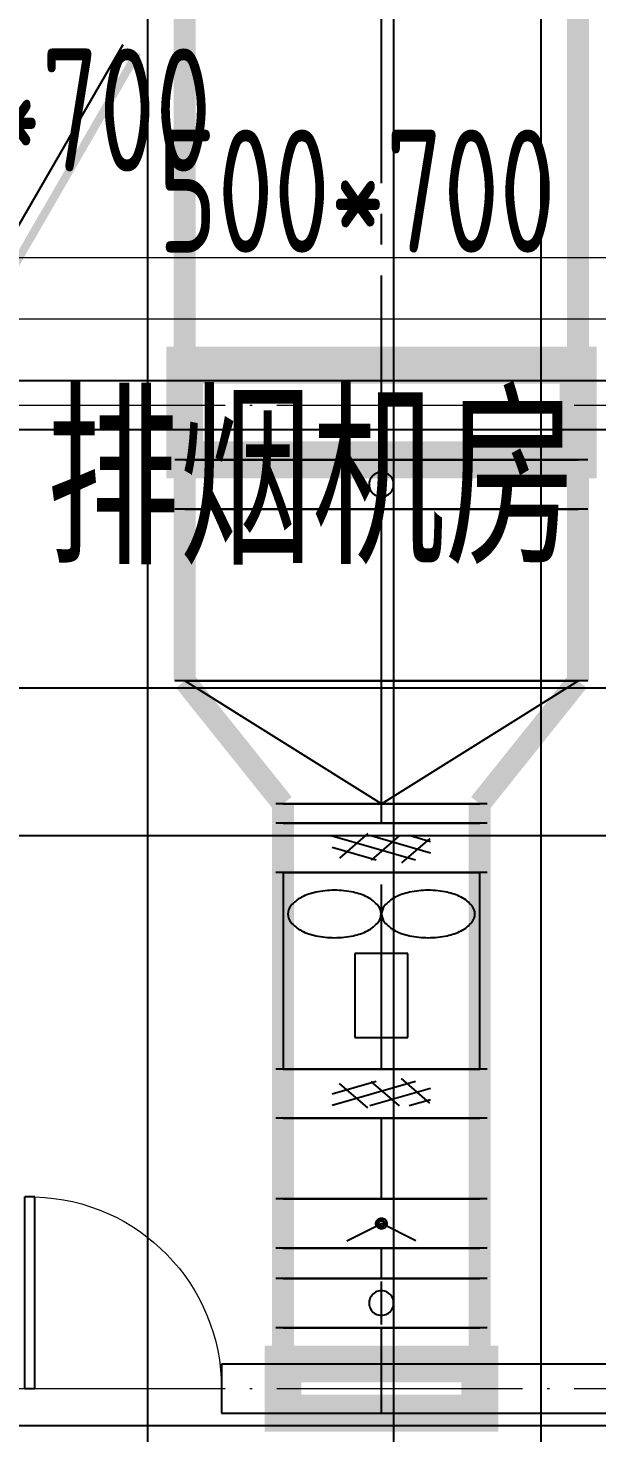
# Model space of a CAD drawing. Extents: x 369444 to 684549, y -549309 to 575337.
# Drawn here: x 442588 to 444901, y 344977 to 350690 of the extents above; entities that cross this region are included whole.
import ezdxf

# ---------------------------------------------------------------- set-up
doc = ezdxf.new("R2010")
doc.units = 0
doc.header["$LTSCALE"] = 1000
doc.header["$MEASUREMENT"] = 0
doc.linetypes.add('CENTER2', pattern=[1.125, 0.75, -0.125, 0.125, -0.125])
doc.linetypes.add('DOTE', pattern=[2.42, 2, -0.2, 0.02, -0.2])
for name, color, linetype, lineweight, true_color in [('-2-0-1', 1, 'Continuous', 0, 0xff0000), ('-2-1-2', 9, 'Continuous', 0, 0x808080), ('11-6-5', 2, 'Continuous', 0, 0xffff00), ('12-6-1', 4, 'Continuous', 0, 0x00ffff), ('12-6-2', 4, 'Continuous', 0, 0x00ffff), ('12-6-5', 4, 'Continuous', 0, 0x00ffff)]:
    doc.layers.add(name, color=color, linetype=linetype, lineweight=lineweight, true_color=true_color)
for name, color, linetype in [('DOTE', 1, 'Continuous'), ('DUCT-排烟中心线', 5, 'CENTER2'), ('DUCT-排烟法兰', 4, 'Continuous'), ('DUCT-排烟管', 2, 'Continuous'), ('DUCT-排烟管端线', 4, 'Continuous'), ('DUCT-排烟阀门', 7, 'Continuous'), ('WALL', 9, 'Continuous'), ('WINDOW', 4, 'Continuous'), ('颜洞口', 1, 'Continuous'), ('风管标注', 3, 'Continuous')]:
    doc.layers.add(name, color=color, linetype=linetype)
doc.layers.add('DOTE2', color=122, linetype='DOTE', lineweight=9)
doc.layers.add('TEXT', color=7, linetype='Continuous', lineweight=13)
doc.styles.add('_HZTXT', font='txt.shx', dxfattribs={"width": 0.8, "bigfont": 'HZTXT.shx'})
doc.styles.add('yjkcad', font='yjkeng.shx', dxfattribs={"width": 0.7, "height": 250, "bigfont": 'yjkchn.shx'})

# ---------------------------------------------------------------- blocks, each defined once
blk = doc.blocks.new('$DorLib2D$00000001')
for p, q in [((0.45, 0.975), (0.5, 0.975)), ((0.45, 0), (0.45, 0.975)), ((0.5, 0), (0.5, 0.975)), ((0.5, 0), (0.45, 0))]:
    blk.add_line(p, q)
at = {"lineweight": 13}
blk.add_arc((0.475, 0), 0.975, 91.46928, 180, dxfattribs=at)
blk = doc.blocks.new('$DorLib2D$00000193')
at = {"color": 0}
blk.add_line((-0.5, 0.1), (0.366, 0.6), dxfattribs=at)
at = {"color": 0, "const_width": 0.0333}
blk.add_lwpolyline([(-0.5333, 0.1577), (0.3327, 0.6577)], dxfattribs=at)
blk = doc.blocks.new('N-风管')
at = {"color": 0}
for p, q in [((38489279580.724457, 3905441729.809062, 3000.000008), (38489279580.724457, 3905440929.809062, 3000.000008)), ((38489280380.724457, 3905441729.809062, 3000.000008), (38489279580.724457, 3905441729.809062, 3000.000008)), ((38489280380.724457, 3905440929.809062, 3000.000008), (38489280380.724457, 3905441729.809062, 3000.000008)), ((38489279980.724457, 3905441400.173238, 3000.000008), (38489279980.724457, 3905441560.604744, 3000.000008)), ((38489279872.980713, 3905441400.173238, 3000.000008), (38489279872.980713, 3905441058.225054, 3000.000008)), ((38489280088.468224, 3905441400.173238, 3000.000008), (38489279872.980713, 3905441400.173238, 3000.000008)), ((38489280088.468224, 3905441058.225054, 3000.000008), (38489280088.468224, 3905441400.173238, 3000.000008)), ((38489279872.980713, 3905441058.225054, 3000.000008), (38489280088.468224, 3905441058.225054, 3000.000008)), ((38489279580.724457, 3905440929.809062, 3000.000008), (38489280380.724457, 3905440929.809062, 3000.000008))]:
    blk.add_line(p, q, dxfattribs=at)
for centre, major_axis, ratio, start_param, end_param in [((38489279761.371681, 3905441421.446116, 3000.000008), (-72.911688, 220.807289), 0.9999996892, -0.1114584501, 0.1512533243), ((38489279790.106056, 3905441284.942774, 3000.000008), (-10.42252, 371.882687), 0.9999999191, -0.0280190341, 0.1794550407), ((38489279790.106056, 3905441284.942774, 3000.000008), (-371.160887, 25.396662), 0.9999998827, 4.5732333702, 4.7807074245), ((38489279818.840446, 3905441421.446116, 3000.000008), (-217.804069, 81.445655), 0.9999996747, 4.600044291, 4.8627559003), ((38489280142.608467, 3905441421.446116, 3000.000008), (217.804069, 81.445655), 0.9999996747, 1.4204294068, 1.6831410161), ((38489280171.342857, 3905441284.942774, 3000.000008), (371.160887, 25.396662), 0.9999998827, 1.502477883, 1.7099519372), ((38489280171.342857, 3905441284.942774, 3000.000008), (10.422521, 371.882687), 0.9999999191, -0.1794550402, 0.0280190345), ((38489280200.077248, 3905441421.446116, 3000.000008), (72.911688, 220.807289), 0.9999996892, -0.1512533241, 0.1114584502), ((38489279652.33902, 3905441560.604744, 3000.000008), (-47.771673, 20.173988), 0.9999999667, -0.2842753741, 0.3995817051), ((38489279717.742203, 3905441507.297175, 3000.000008), (-103.797526, 88.234787), 0.9999998646, -0.3960780331, 0.0206755078), ((38489279862.469917, 3905441507.297175, 3000.000008), (-102.717209, 89.490141), 0.9999998291, 4.5421396072, 4.9588929783), ((38489279927.873123, 3905441560.604744, 3000.000008), (7.468083, 51.316176), 0.999999932, -1.4262801091, -0.7424229821), ((38489280033.575813, 3905441560.604744, 3000.000008), (-7.468083, 51.316176), 0.999999932, 0.742422983, 1.42628011), ((38489280098.978996, 3905441507.297175, 3000.000008), (102.717208, 89.490141), 0.9999998291, 1.3242923283, 1.7410456994), ((38489280243.706734, 3905441507.297175, 3000.000008), (103.797526, 88.234787), 0.9999998646, -0.0206755088, 0.3960780322), ((38489280309.109909, 3905441560.604744, 3000.000008), (47.771673, 20.173988), 0.9999999667, -0.3995817056, 0.2842753735), ((38489279652.33902, 3905441560.604744, 3000.000008), (50.145075, 13.213402), 0.999999968, 2.8839457445, 3.5678028155), ((38489279717.742203, 3905441613.912314, 3000.000008), (98.876179, 93.716623), 0.9999998411, 3.0668351413, 3.4835886948), ((38489279862.469917, 3905441613.912314, 3000.000008), (99.639258, 92.904939), 0.9999998553, 4.4321378431, 4.8488912267), ((38489279927.873123, 3905441560.604744, 3000.000008), (-4.752596, 51.638502), 0.9999999384, 3.9367545198, 4.6206116387), ((38489280033.575813, 3905441560.604744, 3000.000008), (4.752596, 51.638502), 0.9999999384, 1.6625736693, 2.3464307882), ((38489280098.978996, 3905441613.912314, 3000.000008), (-99.639258, 92.904939), 0.9999998553, 1.4342940806, 1.8510474643), ((38489280243.706734, 3905441613.912314, 3000.000008), (-98.876179, 93.716623), 0.9999998411, 2.7995966126, 3.2163501662), ((38489280309.109909, 3905441560.604744, 3000.000008), (-50.145075, 13.213402), 0.999999968, 2.7153824924, 3.3992395635), ((38489279761.371681, 3905441699.763372, 3000.000008), (75.910463, 219.794392), 0.9999996309, 3.0039512987, 3.2666630878), ((38489279790.106056, 3905441836.266715, 3000.000008), (10.422521, 371.882687), 0.9999999191, 2.9621376134, 3.1696116881), ((38489279790.106056, 3905441836.266715, 3000.000008), (371.160887, 25.396662), 0.9999998827, 4.6440705366, 4.8515445908), ((38489279818.840446, 3905441699.763372, 3000.000008), (218.632186, 79.195759), 0.9999997334, 4.5723322481, 4.8350438722), ((38489280142.608467, 3905441699.763372, 3000.000008), (-218.632186, 79.195759), 0.9999997334, 1.4481414351, 1.7108530592), ((38489280171.342857, 3905441836.266715, 3000.000008), (-371.160887, 25.396662), 0.9999998827, 1.4316407166, 1.6391147709), ((38489280171.342857, 3905441836.266715, 3000.000008), (-10.42252, 371.882687), 0.9999999191, 3.1135736195, 3.3210476943), ((38489280200.077248, 3905441699.763372, 3000.000008), (-75.910463, 219.794392), 0.9999996309, 3.0165222196, 3.2792340087)]:
    blk.add_ellipse(centre, major_axis=major_axis, ratio=ratio, start_param=start_param, end_param=end_param, dxfattribs=at)
for p in [(38489279980.724457, 3905441729.809062, 3000.000008), (38489279980.724457, 3905440929.809062, 3000.000008)]:
    blk.add_point(p, dxfattribs=at)
at = {"layer": 'DUCT-排烟中心线', "color": 0}
for p, q in [((38489279980.724457, 3905443407.650299), (38489279980.593048, 3905450425)), ((38489279980.724457, 3905442508.738716), (38489279980.724457, 3905443207.250298)), ((38489279980.724457, 3905442008.538716), (38489279980.724457, 3905442508.538716)), ((38489279980.724457, 3905441930.009061), (38489279980.724457, 3905442008.338717)), ((38489279980.724457, 3905440930.009062), (38489279980.724457, 3905441729.609062)), ((38489279980.724457, 3905440930.009061), (38489279980.724457, 3905441729.609062)), ((38489279980.724457, 3905440401.803828), (38489279980.724457, 3905440729.609062)), ((38489279980.724457, 3905440078.401669), (38489279980.724457, 3905440201.403828)), ((38489279980.724457, 3905440078.401668), (38489279980.724457, 3905440201.403828)), ((38489279980.724457, 3905439530.260333), (38489279980.724457, 3905439878.001668))]:
    blk.add_line(p, q, dxfattribs=at)
at = {"layer": 'DUCT-排烟法兰', "color": 0}
for p, q in [((38489280820.724457, 3905443407.550299), (38489279140.724457, 3905443407.550299)), ((38489280820.724457, 3905443207.350298), (38489279140.724457, 3905443207.350298)), ((38489280820.724457, 3905442508.638716), (38489279140.724457, 3905442508.638716)), ((38489280410.724457, 3905442008.438716), (38489279550.724457, 3905442008.438716)), ((38489280410.724457, 3905441929.909061), (38489279550.724457, 3905441929.909061)), ((38489280410.724457, 3905441929.909061), (38489279550.724457, 3905441929.909061)), ((38489280410.724457, 3905441929.909061), (38489279550.724457, 3905441929.909061)), ((38489280410.724457, 3905441729.709062), (38489279550.724457, 3905441729.709062)), ((38489280410.724457, 3905441729.709062), (38489279550.724457, 3905441729.709062)), ((38489280410.724457, 3905441729.709062), (38489279550.724457, 3905441729.709062)), ((38489280410.724457, 3905440929.909061), (38489279550.724457, 3905440929.909061)), ((38489280410.724457, 3905440929.909061), (38489279550.724457, 3905440929.909061)), ((38489280410.724457, 3905440929.709062), (38489279550.724457, 3905440929.709062)), ((38489280410.724457, 3905440729.709062), (38489279550.724457, 3905440729.709062)), ((38489280410.724457, 3905440729.709062), (38489279550.724457, 3905440729.709062)), ((38489280410.724457, 3905440401.703828), (38489279550.724457, 3905440401.703828)), ((38489280410.724457, 3905440401.703828), (38489279550.724457, 3905440401.703828)), ((38489280410.724457, 3905440201.503828), (38489279550.724457, 3905440201.503828)), ((38489280410.724457, 3905440201.503828), (38489279550.724457, 3905440201.503828)), ((38489280410.724457, 3905440201.503828), (38489279550.724457, 3905440201.503828)), ((38489280410.724457, 3905440078.301668), (38489279550.724457, 3905440078.301668)), ((38489280410.724457, 3905440078.301668), (38489279550.724457, 3905440078.301668)), ((38489280410.724457, 3905440078.301668), (38489279550.724457, 3905440078.301668)), ((38489280410.724457, 3905439878.101668), (38489279550.724457, 3905439878.101668)), ((38489280410.724457, 3905439878.101668), (38489279550.724457, 3905439878.101668)), ((38489280410.724457, 3905439878.101668), (38489279550.724457, 3905439878.101668))]:
    blk.add_line(p, q, dxfattribs=at)
at = {"layer": 'DUCT-排烟管', "color": 0}
for q in [(38489279180.724457, 3905442508.538716), (38489280780.724457, 3905442508.538716)]:
    blk.add_line((38489279980.724457, 3905442008.538716), q, dxfattribs=at)
at = {"layer": 'DUCT-排烟管', "color": 0, "const_width": 90}
for points in [[(38489279180.593048, 3905450424.985018), (38489279180.724457, 3905443407.635317)], [(38489280780.724457, 3905443407.66528), (38489280780.593048, 3905450425.014982)], [(38489279180.724457, 3905443207.450299), (38489279180.724457, 3905443407.450299)], [(38489280780.724457, 3905443407.450299), (38489280780.724457, 3905443207.450299)], [(38489279180.724457, 3905443207.250298), (38489279180.724457, 3905442508.738716)], [(38489280780.724457, 3905442508.738716), (38489280780.724457, 3905443207.250298)], [(38489279580.724457, 3905442008.538716), (38489279180.724457, 3905442508.538716)], [(38489280380.724457, 3905442008.538716), (38489280780.724457, 3905442508.538716)], [(38489279580.724457, 3905442008.338717), (38489279580.724457, 3905441930.009061)], [(38489280380.724457, 3905441930.009061), (38489280380.724457, 3905442008.338717)], [(38489279580.724457, 3905441729.809062), (38489279580.724457, 3905441929.809062)], [(38489280380.724457, 3905441929.809062), (38489280380.724457, 3905441729.809062)], [(38489279580.724457, 3905441729.609062), (38489279580.724457, 3905440930.009062)], [(38489279580.724457, 3905441729.609062), (38489279580.724457, 3905440930.009061)], [(38489280380.724457, 3905440930.009062), (38489280380.724457, 3905441729.609062)], [(38489280380.724457, 3905440930.009061), (38489280380.724457, 3905441729.609062)], [(38489279580.724457, 3905440729.809062), (38489279580.724457, 3905440929.809062)], [(38489280380.724457, 3905440929.809062), (38489280380.724457, 3905440729.809062)], [(38489279580.724457, 3905440729.609062), (38489279580.724457, 3905440401.803828)], [(38489280380.724457, 3905440401.803828), (38489280380.724457, 3905440729.609062)], [(38489279580.724457, 3905440201.603828), (38489279580.724457, 3905440401.603828)], [(38489280380.724457, 3905440401.603828), (38489280380.724457, 3905440201.603828)], [(38489279580.724457, 3905440201.403828), (38489279580.724457, 3905440078.401669)], [(38489279580.724457, 3905440201.403828), (38489279580.724457, 3905440078.401668)], [(38489280380.724457, 3905440078.401669), (38489280380.724457, 3905440201.403828)], [(38489280380.724457, 3905440078.401668), (38489280380.724457, 3905440201.403828)], [(38489279580.724457, 3905439878.201668), (38489279580.724457, 3905440078.201668)], [(38489280380.724457, 3905440078.201668), (38489280380.724457, 3905439878.201668)], [(38489279580.724457, 3905439878.001668), (38489279580.724457, 3905439530.260333)], [(38489280380.724457, 3905439530.260333), (38489280380.724457, 3905439878.001668)]]:
    blk.add_lwpolyline(points, dxfattribs=at)
at = {"layer": 'DUCT-排烟管端线', "color": 0}
for p, q in [((38489279180.724457, 3905443407.635317), (38489280780.724457, 3905443407.66528)), ((38489279180.724457, 3905443407.450299), (38489280780.724457, 3905443407.450299)), ((38489279180.724457, 3905443207.450299), (38489280780.724457, 3905443207.450299)), ((38489280780.724457, 3905443207.250298), (38489279180.724457, 3905443207.250298)), ((38489279180.724457, 3905442508.738716), (38489280780.724457, 3905442508.738716)), ((38489280780.724457, 3905442508.538716), (38489279180.724457, 3905442508.538716)), ((38489279580.724457, 3905442008.538716), (38489280380.724457, 3905442008.538716)), ((38489280380.724457, 3905442008.338717), (38489279580.724457, 3905442008.338717)), ((38489279580.724457, 3905441930.009061), (38489280380.724457, 3905441930.009061)), ((38489279580.724457, 3905441929.809062), (38489280380.724457, 3905441929.809062)), ((38489279580.724457, 3905441729.809062), (38489280380.724457, 3905441729.809062)), ((38489280380.724457, 3905441729.609062), (38489279580.724457, 3905441729.609062)), ((38489280380.724457, 3905441729.609062), (38489279580.724457, 3905441729.609062)), ((38489279580.724457, 3905440930.009062), (38489280380.724457, 3905440930.009062)), ((38489279580.724457, 3905440930.009061), (38489280380.724457, 3905440930.009061)), ((38489279580.724457, 3905440929.809062), (38489280380.724457, 3905440929.809062)), ((38489279580.724457, 3905440729.809062), (38489280380.724457, 3905440729.809062)), ((38489280380.724457, 3905440729.609062), (38489279580.724457, 3905440729.609062)), ((38489279580.724457, 3905440401.803828), (38489280380.724457, 3905440401.803828)), ((38489279580.724457, 3905440401.603828), (38489280380.724457, 3905440401.603828)), ((38489279580.724457, 3905440201.603828), (38489280380.724457, 3905440201.603828)), ((38489280380.724457, 3905440201.403828), (38489279580.724457, 3905440201.403828)), ((38489280380.724457, 3905440201.403828), (38489279580.724457, 3905440201.403828)), ((38489279580.724457, 3905440078.401669), (38489280380.724457, 3905440078.401669)), ((38489279580.724457, 3905440078.401668), (38489280380.724457, 3905440078.401668)), ((38489279580.724457, 3905440078.201668), (38489280380.724457, 3905440078.201668)), ((38489279580.724457, 3905439878.201668), (38489280380.724457, 3905439878.201668)), ((38489280380.724457, 3905439878.001668), (38489279580.724457, 3905439878.001668)), ((38489279580.724457, 3905439530.260333), (38489280380.724457, 3905439530.260333))]:
    blk.add_line(p, q, dxfattribs=at)
at = {"layer": 'DUCT-排烟阀门', "color": 0}
for p, q in [((38489279956.63678, 3905443351.265633), (38489279951.335213, 3905443347.901149)), ((38489279962.318237, 3905443353.939123), (38489279956.63678, 3905443351.265633)), ((38489279968.28997, 3905443355.879457), (38489279962.318237, 3905443353.939123)), ((38489279974.457802, 3905443357.056034), (38489279968.28997, 3905443355.879457)), ((38489279980.724457, 3905443357.450299), (38489279974.457802, 3905443357.056034)), ((38489279980.724457, 3905443219.950299), (38489279980.724457, 3905443394.950299)), ((38489279986.991127, 3905443357.056034), (38489279980.724457, 3905443357.450299)), ((38489279993.158958, 3905443355.879457), (38489279986.991127, 3905443357.056034)), ((38489279999.130692, 3905443353.939123), (38489279993.158958, 3905443355.879457)), ((38489280004.812149, 3905443351.265633), (38489279999.130692, 3905443353.939123)), ((38489280010.113724, 3905443347.901148), (38489280004.812149, 3905443351.265633)), ((38489279931.6101, 3905443316.819365), (38489279930.823128, 3905443310.589825)), ((38489279930.823128, 3905443310.589825), (38489279930.823128, 3905443304.310773)), ((38489279930.823128, 3905443304.310773), (38489279931.6101, 3905443298.081233)), ((38489279933.171638, 3905443322.901149), (38489279931.6101, 3905443316.819365)), ((38489279931.6101, 3905443298.081233), (38489279933.171638, 3905443291.999449)), ((38489279935.483109, 3905443328.739264), (38489279933.171638, 3905443322.901149)), ((38489279933.171638, 3905443291.999449), (38489279935.483109, 3905443286.161335)), ((38489279938.508072, 3905443334.241639), (38489279935.483109, 3905443328.739264)), ((38489279942.198799, 3905443339.321498), (38489279938.508072, 3905443334.241639)), ((38489279946.497108, 3905443343.89873), (38489279942.198799, 3905443339.321498)), ((38489279951.335213, 3905443347.901149), (38489279946.497108, 3905443343.89873)), ((38489280014.95182, 3905443343.89873), (38489280010.113724, 3905443347.901148)), ((38489280019.25013, 3905443339.321498), (38489280014.95182, 3905443343.89873)), ((38489280022.940857, 3905443334.241638), (38489280019.25013, 3905443339.321498)), ((38489280025.96582, 3905443328.739263), (38489280022.940857, 3905443334.241638)), ((38489280028.27729, 3905443322.901148), (38489280025.96582, 3905443328.739263)), ((38489280025.96582, 3905443286.161334), (38489280028.27729, 3905443291.999449)), ((38489280029.838829, 3905443316.819365), (38489280028.27729, 3905443322.901148)), ((38489280028.27729, 3905443291.999449), (38489280029.838829, 3905443298.081233)), ((38489280030.625801, 3905443310.589825), (38489280029.838829, 3905443316.819365)), ((38489280029.838829, 3905443298.081233), (38489280030.625801, 3905443304.310772)), ((38489280030.625801, 3905443304.310772), (38489280030.625801, 3905443310.589825)), ((38489279935.483109, 3905443286.161335), (38489279938.508072, 3905443280.658959)), ((38489279938.508072, 3905443280.658959), (38489279942.198799, 3905443275.5791)), ((38489279942.198799, 3905443275.5791), (38489279946.497108, 3905443271.001867)), ((38489279946.497108, 3905443271.001867), (38489279951.335213, 3905443266.999449)), ((38489279951.335213, 3905443266.999449), (38489279956.63678, 3905443263.634965)), ((38489279956.63678, 3905443263.634965), (38489279962.318237, 3905443260.961474)), ((38489279962.318237, 3905443260.961474), (38489279968.28997, 3905443259.021141)), ((38489279968.28997, 3905443259.021141), (38489279974.457802, 3905443257.844564)), ((38489279974.457802, 3905443257.844564), (38489279980.724457, 3905443257.450299)), ((38489279980.724457, 3905443257.450299), (38489279986.991127, 3905443257.844563)), ((38489279986.991127, 3905443257.844563), (38489279993.158958, 3905443259.021141)), ((38489279993.158958, 3905443259.021141), (38489279999.130692, 3905443260.961474)), ((38489279999.130692, 3905443260.961474), (38489280004.812149, 3905443263.634964)), ((38489280004.812149, 3905443263.634964), (38489280010.113724, 3905443266.999449)), ((38489280010.113724, 3905443266.999449), (38489280014.95182, 3905443271.001867)), ((38489280014.95182, 3905443271.001867), (38489280019.25013, 3905443275.579099)), ((38489280019.25013, 3905443275.579099), (38489280022.940857, 3905443280.658959)), ((38489280022.940857, 3905443280.658959), (38489280025.96582, 3905443286.161334)), ((38489280119.895126, 3905441779.809062), (38489279780.724457, 3905441877.719201)), ((38489279925.528481, 3905441887.934066), (38489279810.058434, 3905441787.934066)), ((38489280180.724457, 3905441808.437169), (38489279933.484978, 3905441879.809062)), ((38489280055.025848, 3905441879.809062), (38489279939.555794, 3905441779.809062)), ((38489280177.562973, 3905441868.20191), (38489280062.092934, 3905441768.20191)), ((38489280180.724457, 3905441854.625191), (38489280093.484978, 3905441879.809062)), ((38489279959.895126, 3905441779.809062), (38489279780.724457, 3905441831.53118)), ((38489280119.895126, 3905440879.809062), (38489279780.724457, 3905440781.898922)), ((38489279959.895126, 3905440879.809062), (38489279780.724457, 3905440828.086943)), ((38489279925.528481, 3905440771.684057), (38489279810.058434, 3905440871.684057)), ((38489280180.724457, 3905440851.180954), (38489279933.484978, 3905440779.809062)), ((38489280055.025848, 3905440779.809062), (38489279939.555794, 3905440879.809062)), ((38489280177.562973, 3905440791.416213), (38489280062.092934, 3905440891.416213)), ((38489280180.724457, 3905440804.992932), (38489280093.484978, 3905440779.809062)), ((38489279965.79657, 3905440317.978939), (38489279969.059662, 3905440320.443118)), ((38489279969.059662, 3905440320.443118), (38489279972.719994, 3905440322.265747)), ((38489279972.719994, 3905440322.265747), (38489279976.652901, 3905440323.384759)), ((38489279976.652901, 3905440323.384759), (38489279980.724457, 3905440323.762048)), ((38489279980.724457, 3905440323.762048), (38489279984.796028, 3905440323.384765)), ((38489279984.796028, 3905440323.384765), (38489279988.728943, 3905440322.265759)), ((38489279988.728943, 3905440322.265759), (38489279992.389267, 3905440320.443134)), ((38489279992.389267, 3905440320.443134), (38489279995.652359, 3905440317.978961)), ((38489279840.724457, 3905440231.603828), (38489279980.724457, 3905440301.603828)), ((38489279958.660767, 3905440303.648314), (38489279959.412117, 3905440307.667697)), ((38489279958.660767, 3905440299.559309), (38489279958.660767, 3905440303.648314)), ((38489279959.412117, 3905440295.539928), (38489279958.660767, 3905440299.559309)), ((38489279959.412117, 3905440307.667697), (38489279960.889236, 3905440311.480582)), ((38489279960.889236, 3905440291.727045), (38489279959.412117, 3905440295.539928)), ((38489279960.889236, 3905440311.480582), (38489279963.041817, 3905440314.957126)), ((38489279963.041817, 3905440288.250504), (38489279960.889236, 3905440291.727045)), ((38489279963.041817, 3905440314.957126), (38489279965.79657, 3905440317.978939)), ((38489279965.79657, 3905440285.228695), (38489279963.041817, 3905440288.250504)), ((38489279965.718307, 3905440301.60382), (38489279966.006653, 3905440304.531377)), ((38489279966.006653, 3905440298.676264), (38489279965.718307, 3905440301.60382)), ((38489279969.059662, 3905440282.764522), (38489279965.79657, 3905440285.228695)), ((38489279966.006653, 3905440304.531377), (38489279966.86058, 3905440307.34643)), ((38489279966.86058, 3905440295.861212), (38489279966.006653, 3905440298.676264)), ((38489279966.86058, 3905440307.34643), (38489279968.247299, 3905440309.940797)), ((38489279968.247299, 3905440293.266846), (38489279966.86058, 3905440295.861212)), ((38489279968.247299, 3905440309.940797), (38489279970.11351, 3905440312.21478)), ((38489279970.11351, 3905440290.992866), (38489279968.247299, 3905440293.266846)), ((38489279972.719994, 3905440280.941897), (38489279969.059662, 3905440282.764522)), ((38489279970.004333, 3905440301.093168), (38489279970.101418, 3905440303.131194)), ((38489279970.294708, 3905440299.073598), (38489279970.004333, 3905440301.093168)), ((38489279970.101418, 3905440303.131194), (38489279970.582443, 3905440305.114017)), ((38489279970.11351, 3905440312.21478), (38489279972.387489, 3905440314.08099)), ((38489279972.387489, 3905440289.126658), (38489279970.11351, 3905440290.992866)), ((38489279970.962044, 3905440297.145478), (38489279970.294708, 3905440299.073598)), ((38489279970.582443, 3905440305.114017), (38489279971.430031, 3905440306.969972)), ((38489279971.982201, 3905440295.378494), (38489279970.962044, 3905440297.145478)), ((38489279971.430031, 3905440306.969972), (38489279972.613548, 3905440308.631981)), ((38489279973.318336, 3905440293.83651), (38489279971.982201, 3905440295.378494)), ((38489279972.387489, 3905440314.08099), (38489279974.981857, 3905440315.467709)), ((38489279974.981857, 3905440287.739941), (38489279972.387489, 3905440289.126658)), ((38489279972.613548, 3905440308.631981), (38489279974.09021, 3905440310.039975)), ((38489279976.652901, 3905440279.822891), (38489279972.719994, 3905440280.941897)), ((38489279974.92215, 3905440292.575257), (38489279973.318336, 3905440293.83651)), ((38489279974.09021, 3905440310.039975), (38489279975.806648, 3905440311.143064)), ((38489279976.73568, 3905440291.64032), (38489279974.92215, 3905440292.575257)), ((38489279974.981857, 3905440315.467709), (38489279977.796913, 3905440316.321647)), ((38489279977.796913, 3905440286.886006), (38489279974.981857, 3905440287.739941)), ((38489279975.806648, 3905440311.143064), (38489279977.700829, 3905440311.90138)), ((38489279980.724457, 3905440279.445608), (38489279976.652901, 3905440279.822891)), ((38489279978.693367, 3905440291.065491), (38489279976.73568, 3905440291.64032)), ((38489279977.700829, 3905440311.90138), (38489279979.704292, 3905440312.287516)), ((38489279977.796913, 3905440316.321647), (38489279980.724457, 3905440316.609988)), ((38489279980.724457, 3905440286.597668), (38489279977.796913, 3905440286.886006)), ((38489279980.724457, 3905440290.871544), (38489279978.693367, 3905440291.065491)), ((38489279979.704292, 3905440312.287516), (38489279981.744637, 3905440312.287515)), ((38489279980.724457, 3905440316.609988), (38489279983.652023, 3905440316.32165)), ((38489280120.724457, 3905440231.603828), (38489279980.724457, 3905440301.603828)), ((38489279982.755562, 3905440291.06549), (38489279980.724457, 3905440290.871544)), ((38489279983.652023, 3905440286.886009), (38489279980.724457, 3905440286.597668)), ((38489279984.796028, 3905440279.822897), (38489279980.724457, 3905440279.445608)), ((38489279981.744637, 3905440312.287515), (38489279983.7481, 3905440311.901379)), ((38489279984.713249, 3905440291.640319), (38489279982.755562, 3905440291.06549)), ((38489279983.652023, 3905440316.32165), (38489279986.467072, 3905440315.467715)), ((38489279986.467072, 3905440287.739947), (38489279983.652023, 3905440286.886009)), ((38489279983.7481, 3905440311.901379), (38489279985.642281, 3905440311.143061)), ((38489279986.526779, 3905440292.575255), (38489279984.713249, 3905440291.640319)), ((38489279988.728943, 3905440280.941909), (38489279984.796028, 3905440279.822897)), ((38489279985.642281, 3905440311.143061), (38489279987.358719, 3905440310.039971)), ((38489279986.467072, 3905440315.467715), (38489279989.06144, 3905440314.080998)), ((38489279989.06144, 3905440289.126666), (38489279986.467072, 3905440287.739947)), ((38489279988.130592, 3905440293.836507), (38489279986.526779, 3905440292.575255)), ((38489279987.358719, 3905440310.039971), (38489279988.835381, 3905440308.631978)), ((38489279989.466728, 3905440295.37849), (38489279988.130592, 3905440293.836507)), ((38489279992.389267, 3905440282.764538), (38489279988.728943, 3905440280.941909)), ((38489279988.835381, 3905440308.631978), (38489279990.018898, 3905440306.969968)), ((38489279989.06144, 3905440314.080998), (38489279991.335419, 3905440312.21479)), ((38489279991.335419, 3905440290.992876), (38489279989.06144, 3905440289.126666)), ((38489279990.486893, 3905440297.145474), (38489279989.466728, 3905440295.37849)), ((38489279990.018898, 3905440306.969968), (38489279990.866493, 3905440305.114012)), ((38489279991.154221, 3905440299.073594), (38489279990.486893, 3905440297.145474)), ((38489279990.866493, 3905440305.114012), (38489279991.347511, 3905440303.131189)), ((38489279991.444603, 3905440301.093163), (38489279991.154221, 3905440299.073594)), ((38489279991.335419, 3905440312.21479), (38489279993.20163, 3905440309.94081)), ((38489279993.20163, 3905440293.266859), (38489279991.335419, 3905440290.992876)), ((38489279991.347511, 3905440303.131189), (38489279991.444603, 3905440301.093163)), ((38489279995.652359, 3905440285.228717), (38489279992.389267, 3905440282.764538)), ((38489279993.20163, 3905440309.94081), (38489279994.588348, 3905440307.346444)), ((38489279994.588348, 3905440295.861226), (38489279993.20163, 3905440293.266859)), ((38489279994.588348, 3905440307.346444), (38489279995.442284, 3905440304.531392)), ((38489279995.442284, 3905440298.676279), (38489279994.588348, 3905440295.861226)), ((38489279995.442284, 3905440304.531392), (38489279995.730621, 3905440301.603836)), ((38489279995.730621, 3905440301.603836), (38489279995.442284, 3905440298.676279)), ((38489279995.652359, 3905440317.978961), (38489279998.407097, 3905440314.957151)), ((38489279998.407097, 3905440288.25053), (38489279995.652359, 3905440285.228717)), ((38489279998.407097, 3905440314.957151), (38489280000.559677, 3905440311.480611)), ((38489280000.559677, 3905440291.727074), (38489279998.407097, 3905440288.25053)), ((38489280000.559677, 3905440311.480611), (38489280002.036797, 3905440307.667728)), ((38489280002.036797, 3905440295.539958), (38489280000.559677, 3905440291.727074)), ((38489280002.036797, 3905440307.667728), (38489280002.788162, 3905440303.648346)), ((38489280002.788162, 3905440299.559341), (38489280002.036797, 3905440295.539958)), ((38489280002.788162, 3905440303.648346), (38489280002.788162, 3905440299.559341)), ((38489279980.724457, 3905439890.701668), (38489279980.724457, 3905440065.701668)), ((38489279931.6101, 3905439987.570734), (38489279930.823128, 3905439981.341195)), ((38489279930.823128, 3905439981.341195), (38489279930.823128, 3905439975.062142)), ((38489279933.171638, 3905439993.652518), (38489279931.6101, 3905439987.570734)), ((38489279935.483109, 3905439999.490633), (38489279933.171638, 3905439993.652518)), ((38489279938.508072, 3905440004.993008), (38489279935.483109, 3905439999.490633)), ((38489279942.198799, 3905440010.072868), (38489279938.508072, 3905440004.993008)), ((38489279946.497108, 3905440014.6501), (38489279942.198799, 3905440010.072868)), ((38489279951.335213, 3905440018.652518), (38489279946.497108, 3905440014.6501)), ((38489279956.63678, 3905440022.017003), (38489279951.335213, 3905440018.652518)), ((38489279962.318237, 3905440024.690493), (38489279956.63678, 3905440022.017003)), ((38489279968.28997, 3905440026.630826), (38489279962.318237, 3905440024.690493)), ((38489279974.457802, 3905440027.807404), (38489279968.28997, 3905440026.630826)), ((38489279980.724457, 3905440028.201668), (38489279974.457802, 3905440027.807404)), ((38489279986.991127, 3905440027.807403), (38489279980.724457, 3905440028.201668)), ((38489279993.158958, 3905440026.630826), (38489279986.991127, 3905440027.807403)), ((38489279999.130692, 3905440024.690493), (38489279993.158958, 3905440026.630826)), ((38489280004.812149, 3905440022.017002), (38489279999.130692, 3905440024.690493)), ((38489280010.113724, 3905440018.652518), (38489280004.812149, 3905440022.017002)), ((38489280014.95182, 3905440014.6501), (38489280010.113724, 3905440018.652518)), ((38489280019.25013, 3905440010.072867), (38489280014.95182, 3905440014.6501)), ((38489280022.940857, 3905440004.993008), (38489280019.25013, 3905440010.072867)), ((38489280025.96582, 3905439999.490633), (38489280022.940857, 3905440004.993008)), ((38489280028.27729, 3905439993.652518), (38489280025.96582, 3905439999.490633)), ((38489280029.838829, 3905439987.570734), (38489280028.27729, 3905439993.652518)), ((38489280030.625801, 3905439981.341194), (38489280029.838829, 3905439987.570734)), ((38489280030.625801, 3905439975.062142), (38489280030.625801, 3905439981.341194)), ((38489279930.823128, 3905439975.062142), (38489279931.6101, 3905439968.832603)), ((38489279931.6101, 3905439968.832603), (38489279933.171638, 3905439962.750819)), ((38489279933.171638, 3905439962.750819), (38489279935.483109, 3905439956.912704)), ((38489279935.483109, 3905439956.912704), (38489279938.508072, 3905439951.410329)), ((38489279938.508072, 3905439951.410329), (38489279942.198799, 3905439946.330469)), ((38489279942.198799, 3905439946.330469), (38489279946.497108, 3905439941.753237)), ((38489279946.497108, 3905439941.753237), (38489279951.335213, 3905439937.750819)), ((38489279951.335213, 3905439937.750819), (38489279956.63678, 3905439934.386334)), ((38489279956.63678, 3905439934.386334), (38489279962.318237, 3905439931.712844)), ((38489279962.318237, 3905439931.712844), (38489279968.28997, 3905439929.77251)), ((38489279968.28997, 3905439929.77251), (38489279974.457802, 3905439928.595933)), ((38489279974.457802, 3905439928.595933), (38489279980.724457, 3905439928.201668)), ((38489279980.724457, 3905439928.201668), (38489279986.991127, 3905439928.595933)), ((38489279986.991127, 3905439928.595933), (38489279993.158958, 3905439929.77251)), ((38489279993.158958, 3905439929.77251), (38489279999.130692, 3905439931.712844)), ((38489279999.130692, 3905439931.712844), (38489280004.812149, 3905439934.386334)), ((38489280004.812149, 3905439934.386334), (38489280010.113724, 3905439937.750818)), ((38489280010.113724, 3905439937.750818), (38489280014.95182, 3905439941.753237)), ((38489280014.95182, 3905439941.753237), (38489280019.25013, 3905439946.330469)), ((38489280019.25013, 3905439946.330469), (38489280022.940857, 3905439951.410328)), ((38489280022.940857, 3905439951.410328), (38489280025.96582, 3905439956.912704)), ((38489280025.96582, 3905439956.912704), (38489280028.27729, 3905439962.750818)), ((38489280028.27729, 3905439962.750818), (38489280029.838829, 3905439968.832603)), ((38489280029.838829, 3905439968.832603), (38489280030.625801, 3905439975.062142))]:
    blk.add_line(p, q, dxfattribs=at)
at = {"layer": '颜洞口', "color": 0, "const_width": 150}
for points in [[(38489280780.715233, 3905443792.488395), (38489279180.724457, 3905443792.488395), (38489279180.724457, 3905443407.631091), (38489280780.715233, 3905443407.631091)], [(38489279580.724457, 3905439530.260333), (38489280380.724457, 3905439530.260333), (38489280380.724457, 3905439730.260333), (38489279580.724457, 3905439730.260333)]]:
    blk.add_lwpolyline(points, close=True, dxfattribs=at)

msp = doc.modelspace()

# ---------------------------------------------------------------- linework, layer by layer
at = {"layer": '-2-0-1', "color": 0}
msp.add_line((442224.3, 349507.1, -3600), (445624.3, 349507.1, -3600), dxfattribs=at)
at = {"layer": '-2-1-2', "color": 0}
msp.add_line((442224.3, 349507.1), (445624.3, 349507.1), dxfattribs=at)
at = {"layer": '12-6-1', "color": 0}
for p, q in [((442224.3, 349757.1), (445624.3, 349757.1)), ((442224.3, 349757.1, -700), (445624.3, 349757.1, -700)), ((442224.3, 349257.1), (445624.3, 349257.1)), ((442224.3, 349257.1, -700), (445624.3, 349257.1, -700))]:
    msp.add_line(p, q, dxfattribs=at)
at = {"layer": '12-6-2', "color": 0}
msp.add_line((442224.3, 349507.1), (445624.3, 349507.1), dxfattribs=at)
at = {"layer": 'DOTE', "color": 8}
for p, q in [((443074.5, 59364.2), (443074.5, 476704.8)), ((444074.5, 261807), (444074.5, 476704.8)), ((444674.5, 261807), (444674.5, 476704.8))]:
    msp.add_line(p, q, dxfattribs=at)
at = {"layer": 'DOTE', "color": 8, "lineweight": -2}
for p, q in [((377844.4, 349257), (624570.9, 349257)), ((377844.4, 348007), (624570.9, 348007)), ((377844.4, 347407), (624570.9, 347407)), ((377844.4, 345007), (624570.9, 345007))]:
    msp.add_line(p, q, dxfattribs=at)
at = {"layer": 'DOTE2', "linetype": 'DOTE', "ltscale": 0.5, "elevation": 96.5}
for points in [[(435128.9, 349156.9), (445515.7, 349156.9)], [(435128.9, 345157), (445515.7, 345157)]]:
    msp.add_lwpolyline(points, dxfattribs=at)
at = {"layer": 'WALL'}
for p, q in [((442474.7, 349256.9), (445224.5, 349256.9)), ((442474.7, 349056.9), (445024.5, 349056.9)), ((445024.5, 345256.9), (443374.5, 345256.9)), ((443374.5, 345256.9), (443374.5, 345056.9)), ((443374.5, 345056.9), (445024.5, 345056.9))]:
    msp.add_line(p, q, dxfattribs=at)

# ---------------------------------------------------------------- block references
at = {"layer": 'WINDOW'}
for name, p, xscale, yscale, zscale, rotation in [('$DorLib2D$00000193', (442374.6, 350257, -8008.9), -1000.000000000001, 1000.000000000001, -1000.000000000001, 270), ('$DorLib2D$00000001', (442974.5, 345156.9), -800, 800, -800, 1.546458161527653e-07)]:
    msp.add_blockref(name, p, dxfattribs=dict(at, xscale=xscale, yscale=yscale, zscale=zscale, rotation=rotation))
at = {"layer": '风管标注', "color": 8}
msp.add_blockref('N-风管', (-38488835956.2, -3905094473.4), dxfattribs=at)

# ---------------------------------------------------------------- texts
at = {"layer": '11-6-5', "color": 0, "insert": (442524.3, 350107.1, -3600), "char_height": 500, "attachment_point": 8, "style": 'yjkcad'}
msp.add_mtext('500*700', dxfattribs=at)
at = {"layer": '12-6-5', "color": 0, "insert": (443924.3, 349777.1), "char_height": 500, "attachment_point": 8, "style": 'yjkcad'}
msp.add_mtext('500*700', dxfattribs=at)
at = {"layer": 'TEXT', "color": 2, "style": '_HZTXT', "width": 0.8}
msp.add_text('排烟机房', height=675, dxfattribs=at).set_placement((442662.3, 348509.1, -2999.7))

doc.saveas('drawing.dxf')
